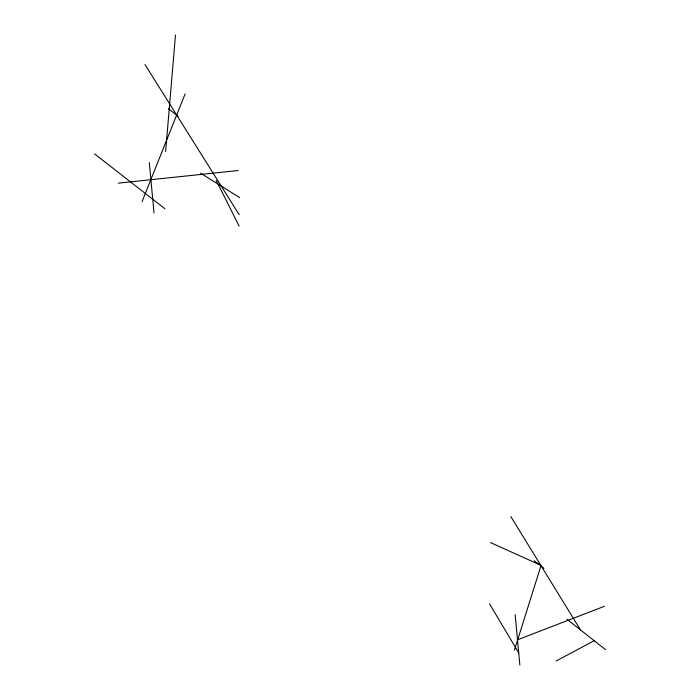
<?xml version="1.0" encoding="UTF-8"?>
<svg xmlns="http://www.w3.org/2000/svg" width="700" height="700" viewBox="0 0 700 700"><rect width="100%" height="100%" fill="white"/><g stroke="black" fill="none" stroke-linecap="round" stroke-linejoin="round"><path stroke-width="1.05" d="M165.62 151.532L175.49 35M514.421 650.169L540.907 565.915M142.056 201.635L185.124 93.879M556.176 660.966L594.195 640.71M517.492 639.809L604.459 606.279M118.326 183.146L238.14 170.52M490.429 542.553L539.105 564.515M200.611 173.206L239.706 197.627M168.385 108.701L178.176 116.288M534.214 560.726L544.005 568.304M94.465 153.808L164.929 208.758M566.869 619.185L605.535 649.644M144.996 64.575L239.199 214.734M510.825 516.591L580.475 629.904M489.519 603.82L518.718 652.89M216.221 180.399L239.102 226.074M515.13 614.626L519.855 665M149.301 162.601L154.026 212.975"/></g></svg>
